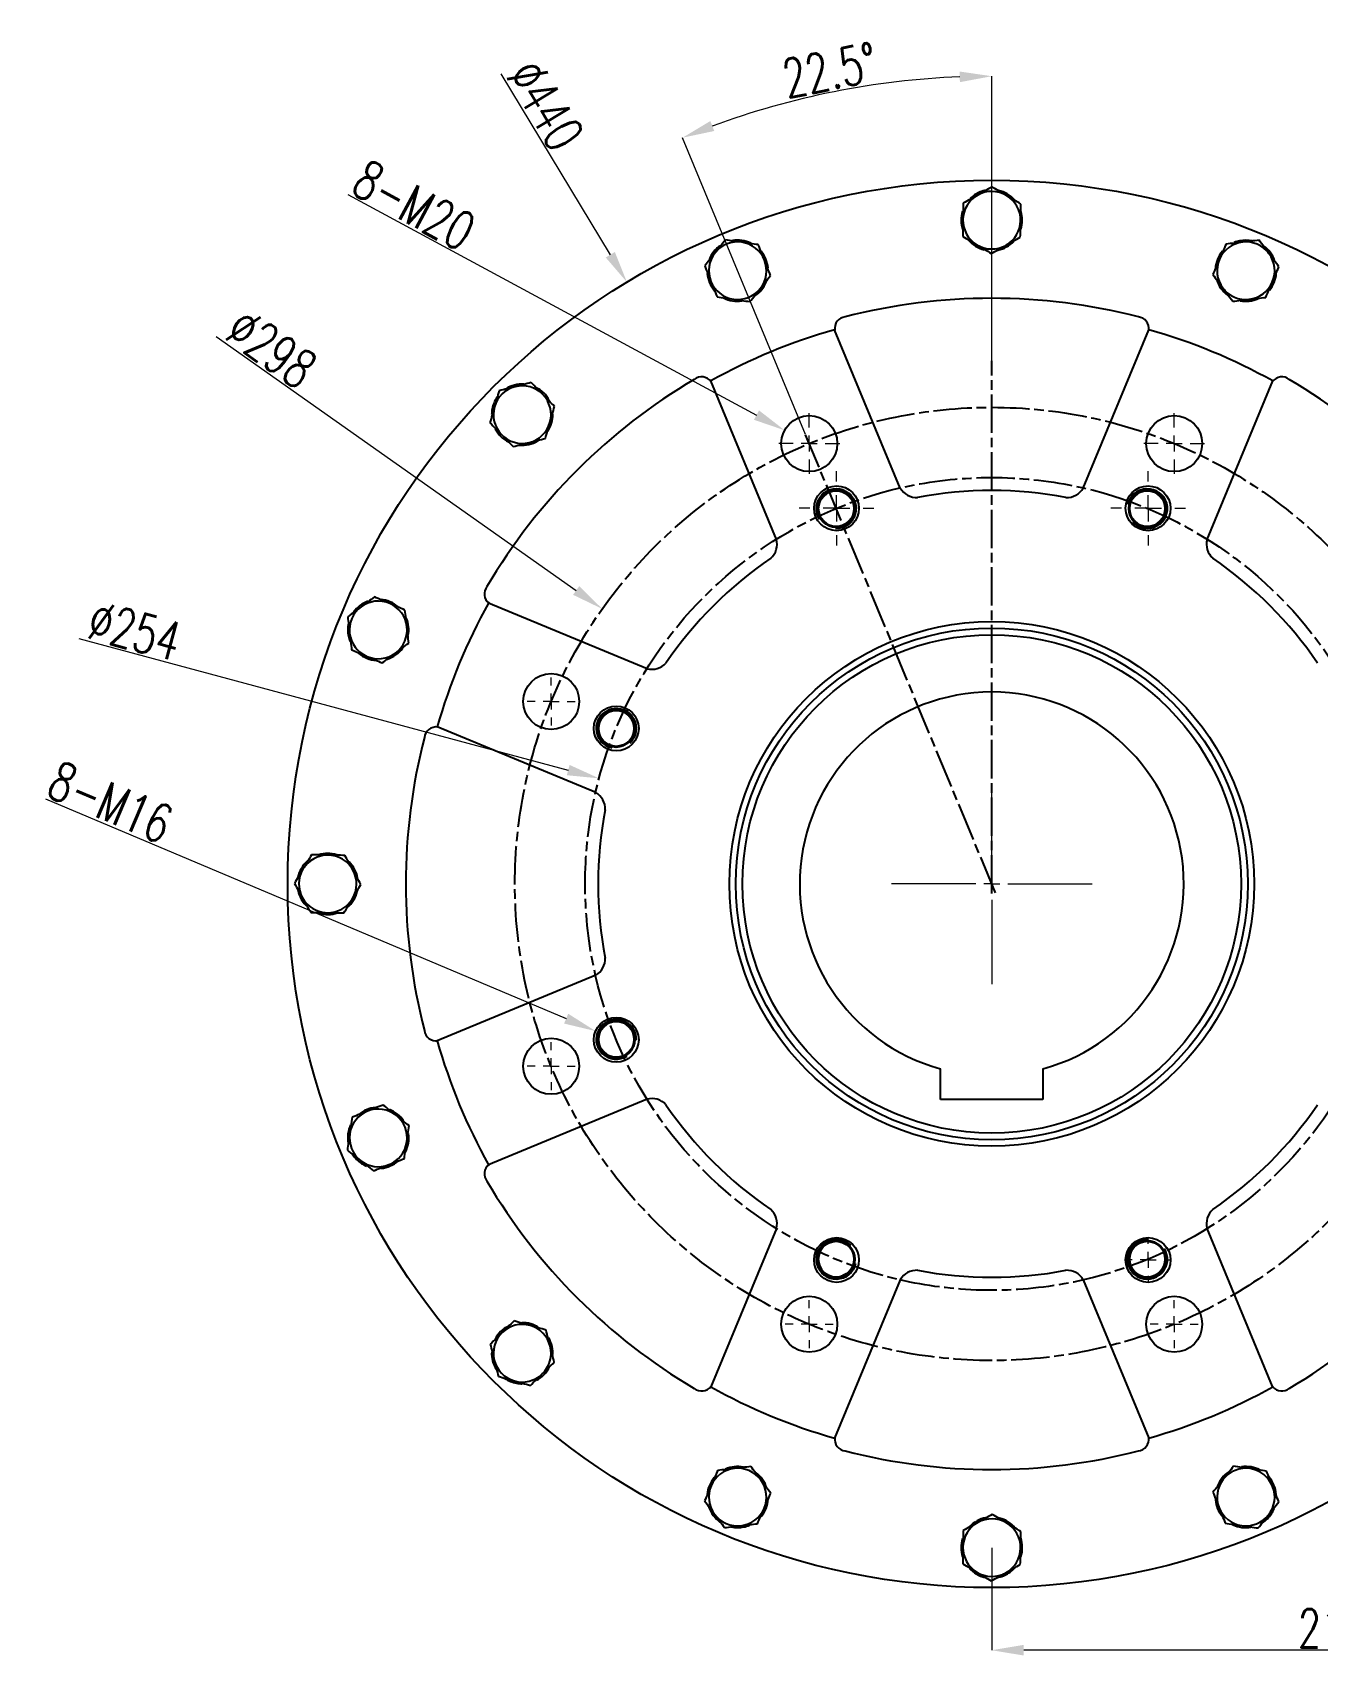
# Model space of a CAD drawing. Header units: millimetres. Extents: x 2278 to 4715, y 679 to 2402.
# Drawn here: x 3329 to 3731, y 1384 to 1891 of the extents above; entities that cross this region are included whole.
import ezdxf

# ---------------------------------------------------------------- set-up
doc = ezdxf.new("R2010")
doc.units = ezdxf.units.MM
doc.linetypes.add('AM_ISO08W050', pattern=[18, 12, -1.5, 3, -1.5])
for name, color, linetype, lineweight in [('10', 7, 'Continuous', 0), ('AM_5', 3, 'Continuous', 25), ('AM_7', 4, 'AM_ISO08W050', 25), ('FORMAT', 7, 'Continuous', 18), ('粗实线', 7, 'Continuous', 40)]:
    doc.layers.add(name, color=color, linetype=linetype, lineweight=lineweight)
doc.styles.add('SLDTEXTSTYLE1', font='txt.shx', dxfattribs={"width": 0.7, "bigfont": 'gbcbig.shx'})
doc.dimstyles.new('SLDDIMSTYLE12$0', dxfattribs={"dimtxt": 12, "dimasz": 10, "dimexe": 0, "dimexo": 0.0625, "dimgap": 0.875, "dimtad": 1, "dimdec": 1, "dimlfac": 1.8, "dimrnd": 1e-09, "dimzin": 12, "dimdsep": 46, "dimtxsty": 'SLDTEXTSTYLE1', "dimcen": 0.09, "dimdle": 8.16, "dimclrd": 3, "dimclre": 3, "dimadec": 0, "dimazin": 3, "dimtfac": 1, "dimtdec": 1, "dimtofl": 0, "dimtmove": 0, "dimatfit": 3, "dimfxl": 0, "dimfrac": 2, "dimtolj": 1, "dimlwd": 5, "dimlwe": 5, "dimarcsym": 0})
doc.dimstyles.new('SLDDIMSTYLE12$2', dxfattribs={"dimtxt": 12, "dimasz": 10, "dimexe": 0, "dimexo": 0.0625, "dimgap": 0.875, "dimtad": 1, "dimdec": 1, "dimlfac": 1.8, "dimrnd": 1e-09, "dimzin": 12, "dimdsep": 46, "dimtxsty": 'SLDTEXTSTYLE1', "dimcen": 0.09, "dimdle": 8.16, "dimclrd": 3, "dimclre": 3, "dimadec": 0, "dimazin": 3, "dimtfac": 1, "dimtdec": 1, "dimtofl": 0, "dimtmove": 0, "dimatfit": 3, "dimfxl": 0, "dimfrac": 2, "dimtolj": 1, "dimlwd": 5, "dimlwe": 5, "dimarcsym": 0})
doc.dimstyles.new('SLDDIMSTYLE12$3', dxfattribs={"dimtxt": 12, "dimasz": 10, "dimexe": 0, "dimexo": 0.0625, "dimgap": 0.875, "dimtad": 1, "dimdec": 1, "dimlfac": 1.8, "dimrnd": 1e-09, "dimzin": 12, "dimdsep": 46, "dimtxsty": 'SLDTEXTSTYLE1', "dimcen": 0.09, "dimdle": 8.16, "dimclrd": 3, "dimclre": 3, "dimadec": 0, "dimazin": 3, "dimtfac": 1, "dimtdec": 1, "dimtofl": 0, "dimtmove": 0, "dimatfit": 3, "dimfxl": 0, "dimfrac": 2, "dimtolj": 1, "dimlwd": 5, "dimlwe": 5, "dimarcsym": 0})

# ---------------------------------------------------------------- blocks, each defined once
blk = doc.blocks.new('SW_CENTERMARKSYMBOL_0')
at = {"layer": '10', "color": 0}
for p, q in [((0, 1), (0, 6.27)), ((-1, 0), (-6.27, 0)), ((0, 0), (-0.5, 0)), ((0, 0), (0, 0.5)), ((0, 0), (0, -0.5)), ((0, 0), (0.5, 0)), ((1, 0), (6.27, 0)), ((0, -1), (0, -6.27))]:
    blk.add_line(p, q, dxfattribs=at)
blk = doc.blocks.new('SW_CENTERMARKSYMBOL_1')
at = {"layer": '10', "color": 0}
for p, q in [((0, 1), (0, 1.9)), ((-1, 0), (-1.9, 0)), ((0, 0), (-0.5, 0)), ((0, 0), (0, 0.5)), ((0, 0), (0, -0.5)), ((0, 0), (0.5, 0)), ((1, 0), (1.9, 0)), ((0, -1), (0, -1.9))]:
    blk.add_line(p, q, dxfattribs=at)
blk = doc.blocks.new('SW_CENTERMARKSYMBOL_2')
at = {"layer": '10', "color": 0}
for p, q in [((0, 1), (0, 1.9)), ((-1, 0), (-1.9, 0)), ((0, 0), (-0.5, 0)), ((0, 0), (0, 0.5)), ((0, 0), (0, -0.5)), ((0, 0), (0.5, 0)), ((1, 0), (1.9, 0)), ((0, -1), (0, -1.9))]:
    blk.add_line(p, q, dxfattribs=at)
blk = doc.blocks.new('SW_CENTERMARKSYMBOL_5')
at = {"layer": '10', "color": 0}
for p, q in [((0, 1), (0, 1.5)), ((-1, 0), (-1.5, 0)), ((0, 0), (-0.5, 0)), ((0, 0), (0, 0.5)), ((0, 0), (0, -0.5)), ((0, 0), (0.5, 0)), ((1, 0), (1.5, 0)), ((0, -1), (0, -1.5))]:
    blk.add_line(p, q, dxfattribs=at)
blk = doc.blocks.new('SW_CENTERMARKSYMBOL_6')
at = {"layer": '10', "color": 0}
for p, q in [((0, 1), (0, 1.5)), ((-1, 0), (-1.5, 0)), ((0, 0), (-0.5, 0)), ((0, 0), (0, 0.5)), ((0, 0), (0, -0.5)), ((0, 0), (0.5, 0)), ((1, 0), (1.5, 0)), ((0, -1), (0, -1.5))]:
    blk.add_line(p, q, dxfattribs=at)
blk = doc.blocks.new('SW_CENTERMARKSYMBOL_7')
at = {"layer": '10', "color": 0}
for p, q in [((0, 1), (0, 1.5)), ((-1, 0), (-1.5, 0)), ((0, 0), (-0.5, 0)), ((0, 0), (0, 0.5)), ((0, 0), (0, -0.5)), ((0, 0), (0.5, 0)), ((1, 0), (1.5, 0)), ((0, -1), (0, -1.5))]:
    blk.add_line(p, q, dxfattribs=at)
blk = doc.blocks.new('SW_CENTERMARKSYMBOL_8')
at = {"layer": '10', "color": 0}
for p, q in [((0, 1), (0, 1.5)), ((-1, 0), (-1.5, 0)), ((0, 0), (-0.5, 0)), ((0, 0), (0, 0.5)), ((0, 0), (0, -0.5)), ((0, 0), (0.5, 0)), ((1, 0), (1.5, 0)), ((0, -1), (0, -1.5))]:
    blk.add_line(p, q, dxfattribs=at)
blk = doc.blocks.new('SW_CENTERMARKSYMBOL_9')
at = {"layer": 'FORMAT', "color": 0}
for p, q in [((0, 1.67), (0, 2.33)), ((-1.67, 0), (-2.33, 0)), ((0, 0), (-0.83, 0)), ((0, 0), (0, 0.83)), ((0, 0), (0, -0.83)), ((0, 0), (0.83, 0)), ((1.67, 0), (2.33, 0)), ((0, -1.67), (0, -2.33))]:
    blk.add_line(p, q, dxfattribs=at)
blk = doc.blocks.new('SW_CENTERMARKSYMBOL_10')
at = {"layer": 'FORMAT', "color": 0}
for p, q in [((0, 1.67), (0, 2.33)), ((-1.67, 0), (-2.33, 0)), ((0, 0), (-0.83, 0)), ((0, 0), (0, 0.83)), ((0, 0), (0, -0.83)), ((0, 0), (0.83, 0)), ((1.67, 0), (2.33, 0)), ((0, -1.67), (0, -2.33))]:
    blk.add_line(p, q, dxfattribs=at)
blk = doc.blocks.new('SW_CENTERMARKSYMBOL_13')
at = {"layer": '10', "color": 0}
for p, q in [((0, 1), (0, 1.35)), ((-1, 0), (-1.35, 0)), ((0, 0), (-0.5, 0)), ((0, 0), (0, 0.5)), ((0, 0), (0, -0.5)), ((0, 0), (0.5, 0)), ((1, 0), (1.35, 0)), ((0, -1), (0, -1.35))]:
    blk.add_line(p, q, dxfattribs=at)
blk = doc.blocks.new('*D81')
at = {"layer": 'AM_5', "color": 3, "lineweight": 5, "transparency": 16777216}
blk.add_line((3841.91, 1422.12), (3841.91, 1385.6), dxfattribs=at)
at = {"layer": 'AM_5', "color": 3, "linetype": 'Continuous', "lineweight": 5, "transparency": 16777216}
for p, q in [((3628.91, 1417.62), (3628.91, 1385.6)), ((3831.91, 1385.6), (3638.91, 1385.6))]:
    blk.add_line(p, q, dxfattribs=at)
at = {"layer": 'AM_5', "color": 3, "transparency": 16777216}
for points in [[(3638.91, 1387.27), (3638.91, 1383.94), (3628.91, 1385.6)], [(3831.91, 1387.27), (3831.91, 1383.94), (3841.91, 1385.6)]]:
    blk.add_solid(points, dxfattribs=at)
at = {"layer": 'Defpoints', "color": 0, "transparency": 16777216}
for p in [(3841.91, 1422.18), (3628.91, 1417.68), (3628.91, 1385.6)]:
    blk.add_point(p, dxfattribs=at)
at = {"layer": 'AM_5', "color": 0, "transparency": 16777216, "insert": (3735.41, 1392.48), "char_height": 12, "attachment_point": 5, "style": 'SLDTEXTSTYLE1'}
blk.add_mtext('\\A1;213', dxfattribs=at)
blk = doc.blocks.new('*D82')
at = {"layer": 'AM_5', "color": 3, "linetype": 'Continuous', "lineweight": 5, "transparency": 16777216}
blk.add_line((3475.47, 1878.4), (3509.72, 1821.88), dxfattribs=at)
at = {"layer": 'AM_5', "color": 3, "lineweight": 5, "transparency": 16777216}
for p, q in [((3628.82, 1625.18), (3629, 1625.18)), ((3628.91, 1625.09), (3628.91, 1625.27))]:
    blk.add_line(p, q, dxfattribs=at)
at = {"layer": 'AM_5', "color": 3, "transparency": 16777216}
blk.add_solid([(3511.14, 1822.75), (3508.29, 1821.02), (3514.9, 1813.33)], dxfattribs=at)
at = {"layer": 'Defpoints', "color": 0, "transparency": 16777216}
for p in [(3514.9, 1813.33), (3742.93, 1437.03)]:
    blk.add_point(p, dxfattribs=at)
at = {"layer": 'AM_5', "color": 0, "transparency": 16777216, "insert": (3489.42, 1868.64), "char_height": 12, "attachment_point": 5, "rotation": 301.215, "style": 'SLDTEXTSTYLE1'}
blk.add_mtext('\\A1;∅440', dxfattribs=at)
blk = doc.blocks.new('*D83')
at = {"layer": 'AM_5', "color": 3, "linetype": 'Continuous', "lineweight": 5, "transparency": 16777216}
blk.add_line((3386.58, 1796.37), (3499.05, 1716.92), dxfattribs=at)
at = {"layer": 'AM_5', "color": 3, "lineweight": 5, "transparency": 16777216}
for p, q in [((3628.82, 1625.18), (3629, 1625.18)), ((3628.91, 1625.09), (3628.91, 1625.27))]:
    blk.add_line(p, q, dxfattribs=at)
at = {"layer": 'AM_5', "color": 3, "transparency": 16777216}
blk.add_solid([(3500.01, 1718.28), (3498.09, 1715.56), (3507.22, 1711.15)], dxfattribs=at)
at = {"layer": 'Defpoints', "color": 0, "transparency": 16777216}
for p in [(3507.22, 1711.15), (3750.61, 1539.21)]:
    blk.add_point(p, dxfattribs=at)
at = {"layer": 'AM_5', "color": 0, "transparency": 16777216, "insert": (3403.84, 1792.6), "char_height": 12, "attachment_point": 5, "rotation": 324.761, "style": 'SLDTEXTSTYLE1'}
blk.add_mtext('\\A1;∅298', dxfattribs=at)
blk = doc.blocks.new('*D84')
at = {"layer": 'AM_5', "color": 3, "linetype": 'Continuous', "lineweight": 5, "transparency": 16777216}
blk.add_line((3427.71, 1840.71), (3555.4, 1771.75), dxfattribs=at)
at = {"layer": 'AM_5', "color": 3, "lineweight": 5, "transparency": 16777216}
for p, q in [((3571.8, 1762.84), (3571.98, 1762.84)), ((3571.89, 1762.75), (3571.89, 1762.93))]:
    blk.add_line(p, q, dxfattribs=at)
at = {"layer": 'AM_5', "color": 3, "transparency": 16777216}
blk.add_solid([(3556.19, 1773.22), (3554.61, 1770.28), (3564.2, 1767)], dxfattribs=at)
at = {"layer": 'Defpoints', "color": 0, "transparency": 16777216}
for p in [(3564.2, 1767), (3579.59, 1758.68)]:
    blk.add_point(p, dxfattribs=at)
at = {"layer": 'AM_5', "color": 0, "transparency": 16777216, "insert": (3448.38, 1837.37), "char_height": 12, "attachment_point": 5, "rotation": 331.6261, "style": 'SLDTEXTSTYLE1'}
blk.add_mtext('\\A1;8-M20', dxfattribs=at)
blk = doc.blocks.new('*D85')
at = {"layer": 'AM_5', "color": 3, "linetype": 'Continuous', "lineweight": 5, "transparency": 16777216}
blk.add_line((3628.91, 1788.74), (3628.91, 1877.7), dxfattribs=at)
at = {"layer": 'AM_5', "color": 3, "lineweight": 5, "transparency": 16777216}
blk.add_line((3570.72, 1765.67), (3532.28, 1858.48), dxfattribs=at)
at = {"layer": 'AM_5', "color": 3, "linetype": 'Continuous', "lineweight": 5, "transparency": 16777216}
blk.add_arc((3628.91, 1625.18), 252.52, 92.2691, 110.2309, dxfattribs=at)
at = {"layer": 'AM_5', "color": 3, "transparency": 16777216}
for points in [[(3618.88, 1879.17), (3618.95, 1875.84), (3628.91, 1877.7)], [(3542.2, 1860.57), (3540.98, 1863.68), (3532.28, 1858.48)]]:
    blk.add_solid(points, dxfattribs=at)
at = {"layer": 'Defpoints', "color": 0, "transparency": 16777216}
for p in [(3595.95, 1875.54), (3628.91, 1788.67), (3570.75, 1765.61), (3628.91, 1622.18), (3630.06, 1622.41)]:
    blk.add_point(p, dxfattribs=at)
at = {"layer": 'AM_5', "color": 0, "transparency": 16777216, "insert": (3578.31, 1879.6), "char_height": 12, "attachment_point": 5, "rotation": 11.25, "style": 'SLDTEXTSTYLE1'}
blk.add_mtext('\\A1;22.5%%D', dxfattribs=at)
blk = doc.blocks.new('*D86')
at = {"layer": 'AM_5', "color": 3, "linetype": 'Continuous', "lineweight": 5, "transparency": 16777216}
blk.add_line((3343.63, 1701.9), (3496.56, 1660.77), dxfattribs=at)
at = {"layer": 'AM_5', "color": 3, "lineweight": 5, "transparency": 16777216}
for p, q in [((3628.82, 1625.18), (3629, 1625.18)), ((3628.91, 1625.09), (3628.91, 1625.27))]:
    blk.add_line(p, q, dxfattribs=at)
at = {"layer": 'AM_5', "color": 3, "transparency": 16777216}
blk.add_solid([(3497, 1662.38), (3496.13, 1659.16), (3506.22, 1658.18)], dxfattribs=at)
at = {"layer": 'Defpoints', "color": 0, "transparency": 16777216}
for p in [(3506.22, 1658.18), (3751.61, 1592.19)]:
    blk.add_point(p, dxfattribs=at)
at = {"layer": 'AM_5', "color": 0, "transparency": 16777216, "insert": (3361.13, 1704.31), "char_height": 12, "attachment_point": 5, "rotation": 344.9487, "style": 'SLDTEXTSTYLE1'}
blk.add_mtext('\\A1;%%C254', dxfattribs=at)
blk = doc.blocks.new('*D87')
at = {"layer": 'AM_5', "color": 3, "linetype": 'Continuous', "lineweight": 5, "transparency": 16777216}
blk.add_line((3333.27, 1651.79), (3495.92, 1583.06), dxfattribs=at)
at = {"layer": 'AM_5', "color": 3, "lineweight": 5, "transparency": 16777216}
for p, q in [((3511.49, 1576.44), (3511.67, 1576.44)), ((3511.58, 1576.35), (3511.58, 1576.53))]:
    blk.add_line(p, q, dxfattribs=at)
at = {"layer": 'AM_5', "color": 3, "transparency": 16777216}
blk.add_solid([(3496.57, 1584.59), (3495.27, 1581.52), (3505.13, 1579.16)], dxfattribs=at)
at = {"layer": 'Defpoints', "color": 0, "transparency": 16777216}
for p in [(3505.13, 1579.16), (3518.03, 1573.71)]:
    blk.add_point(p, dxfattribs=at)
at = {"layer": 'AM_5', "color": 0, "transparency": 16777216, "insert": (3353.51, 1650.7), "char_height": 12, "attachment_point": 5, "rotation": 337.0922, "style": 'SLDTEXTSTYLE1'}
blk.add_mtext('\\A1;8-M16', dxfattribs=at)
blk = doc.blocks.new('*U58')
at = {"layer": '粗实线', "linetype": 'ByBlock'}
blk.add_circle((-0.07, 0), 5.7, dxfattribs=at)
at = {"layer": '粗实线', "color": 3, "linetype": 'ByBlock'}
blk.add_arc((-0.07, 0), 6.09, 222.8944, 167.5618, dxfattribs=at)
blk = doc.blocks.new('*U59')
at = {"layer": '粗实线', "color": 0, "linetype": 'ByBlock', "lineweight": -2, "transparency": 16777216}
for p, rotation in [((18900.81, 8919.97), 45), ((18832.03, 8851.26), 90.00000000000001), ((19066.74, 8851.14), 315), ((18831.98, 8754.04), 135), ((19066.69, 8753.92), 270), ((18997.91, 8685.21), 225), ((18900.69, 8685.26), 180)]:
    blk.add_blockref('*U58', p, dxfattribs=dict(at, rotation=rotation))
blk.add_blockref('*U58', (18998.03, 8919.92), dxfattribs=at)

msp = doc.modelspace()

# ---------------------------------------------------------------- linework, layer by layer
at = {"color": 7, "linetype": 'Continuous', "lineweight": 25}
for p, q in [((3623.921, 1840.201), (3623.544, 1840.578)), ((3542.017, 1821.923), (3541.524, 1822.127)), ((3706.586, 1825.745), (3706.381, 1826.237)), ((3600.338, 1748.924), (3579.821, 1798.455)), ((3657.492, 1748.924), (3678.008, 1798.455)), ((3561.622, 1732.888), (3541.106, 1782.419)), ((3696.207, 1732.888), (3716.724, 1782.419)), ((3473.342, 1773.692), (3472.809, 1773.692)), ((3521.208, 1692.474), (3471.677, 1712.99)), ((3428.351, 1702.852), (3427.859, 1702.648)), ((3505.172, 1653.758), (3455.641, 1674.275)), ((3413.895, 1620.188), (3413.518, 1619.811)), ((3505.172, 1596.604), (3455.641, 1576.088)), ((3612.915, 1557.781), (3612.915, 1567.354)), ((3644.915, 1567.354), (3644.915, 1557.781)), ((3521.208, 1557.889), (3471.677, 1537.373)), ((3644.915, 1557.781), (3612.915, 1557.781)), ((3432.173, 1538.283), (3431.969, 1537.791)), ((3561.622, 1517.475), (3541.106, 1467.944)), ((3716.666, 1468.084), (3696.207, 1517.475)), ((3600.338, 1501.438), (3579.821, 1451.908)), ((3657.492, 1501.438), (3678.008, 1451.908)), ((3480.404, 1469.608), (3480.404, 1469.075)), ((3715.813, 1428.44), (3716.305, 1428.236)), ((3551.244, 1424.618), (3551.448, 1424.125)), ((3633.908, 1410.161), (3634.285, 1409.785))]:
    msp.add_line(p, q, dxfattribs=at)
for centre, radius in [((3628.915, 1625.181), 220), ((3571.895, 1762.839), 8.75), ((3685.935, 1762.839), 8.75), ((3580.414, 1742.614), 7), ((3677.756, 1742.614), 7), ((3628.915, 1625.181), 82), ((3628.915, 1625.181), 80), ((3628.915, 1625.181), 77.899), ((3491.257, 1682.201), 8.75), ((3511.582, 1673.782), 7), ((3511.582, 1576.44), 7), ((3491.257, 1568.162), 8.75), ((3580.414, 1507.608), 7), ((3677.756, 1507.608), 7), ((3571.895, 1487.523), 8.75), ((3685.935, 1487.523), 8.75)]:
    msp.add_circle(centre, radius, dxfattribs=at)
for centre, radius, start, end in [((3628.915, 1832.681), 9.55, 100.4811, 124.22088), ((3628.915, 1832.681), 9, 119.15979, 179.15979), ((3628.915, 1832.681), 9.55, 124.22088, 135.02267), ((3628.915, 1832.681), 9, 59.15979, 119.15979), ((3628.915, 1832.681), 9.55, 42.15425, 77.14171), ((3628.915, 1832.681), 9, 359.15979, 59.15979), ((3628.915, 1832.681), 9.55, 162.66492, 198.66529), ((3628.915, 1832.681), 9, 179.15979, 239.15979), ((3628.915, 1832.681), 9, 299.15979, 359.15979), ((3628.915, 1832.681), 9.55, 342.8213, 17.31506), ((3549.508, 1816.886), 9, 141.65979, 201.65979), ((3549.508, 1816.886), 9.55, 146.72088, 157.52267), ((3549.508, 1816.886), 9.55, 122.9811, 146.72088), ((3549.508, 1816.886), 9, 81.65979, 141.65979), ((3549.508, 1816.886), 9.55, 64.65425, 99.64171), ((3549.508, 1816.886), 9, 21.65979, 81.65979), ((3549.508, 1816.886), 9.55, 5.3213, 39.81506), ((3628.915, 1832.681), 9.55, 219.93683, 255.51721), ((3628.915, 1832.681), 9, 239.15979, 299.15979), ((3628.915, 1832.681), 9.55, 281.71169, 315.8491), ((3708.321, 1816.886), 9.55, 140.16492, 176.16529), ((3708.321, 1816.886), 9, 96.65979, 156.65979), ((3708.321, 1816.886), 9.55, 101.72088, 112.52267), ((3708.321, 1816.886), 9.55, 77.9811, 101.72088), ((3708.321, 1816.886), 9, 36.65979, 96.65979), ((3708.321, 1816.886), 9.55, 19.65425, 54.64171), ((3708.321, 1816.886), 9, 336.65979, 36.65979), ((3549.508, 1816.886), 9, 321.65979, 21.65979), ((3708.321, 1816.886), 9, 156.65979, 216.65979), ((3549.508, 1816.886), 9.55, 185.16492, 221.16529), ((3549.508, 1816.886), 9, 201.65979, 261.65979), ((3549.508, 1816.886), 9.55, 304.21169, 338.3491), ((3708.321, 1816.886), 9.55, 197.43683, 233.01721), ((3708.321, 1816.886), 9, 276.65979, 336.65979), ((3708.321, 1816.886), 9.55, 320.3213, 354.81506), ((3549.508, 1816.886), 9.55, 242.43683, 278.01721), ((3549.508, 1816.886), 9, 261.65979, 321.65979), ((3628.915, 1625.181), 183.094, 75.51289, 104.48711), ((3708.321, 1816.886), 9, 216.65979, 276.65979), ((3708.321, 1816.886), 9.55, 259.21169, 293.3491), ((3583.505, 1798.815), 3.66, 96.16978, 187.85312), ((3674.325, 1798.815), 3.66, 352.1469, 83.83022), ((3628.915, 1625.181), 180.094, 105.8189, 119.1811), ((3628.915, 1625.181), 180.094, 60.8189, 74.1811), ((3628.915, 1625.181), 183.094, 120.51289, 149.48711), ((3482.19, 1771.906), 9.55, 87.15425, 122.14171), ((3538.247, 1780.069), 3.66, 37.1469, 128.83022), ((3719.583, 1780.069), 3.66, 51.16978, 142.85311), ((3628.915, 1625.181), 183.094, 30.51289, 59.48711), ((3482.19, 1771.906), 9.55, 145.4811, 169.22088), ((3482.19, 1771.906), 9, 104.15979, 164.15979), ((3482.19, 1771.906), 9, 44.15979, 104.15979), ((3482.19, 1771.906), 9.55, 27.8213, 62.31506), ((3482.19, 1771.906), 9, 344.15979, 44.15979), ((3482.19, 1771.906), 9.55, 169.22088, 180.02267), ((3482.19, 1771.906), 9, 164.15979, 224.15979), ((3482.19, 1771.906), 9.55, 326.71169, 0.8491), ((3482.19, 1771.906), 9.55, 207.66492, 243.66529), ((3482.19, 1771.906), 9, 284.15979, 344.15979), ((3482.19, 1771.906), 9, 224.15979, 284.15979), ((3482.19, 1771.906), 9.55, 264.93683, 300.51721), ((3605.506, 1751.972), 6, 210.52982, 272.334), ((3628.915, 1625.181), 122.997, 79.14444, 100.85556), ((3652.324, 1751.972), 6, 267.66602, 329.47019), ((3555.812, 1731.389), 6, 312.66602, 14.47019), ((3702.017, 1731.389), 6, 165.52981, 227.334), ((3628.915, 1625.181), 122.997, 124.14444, 145.85556), ((3628.915, 1625.181), 122.997, 34.14444, 55.85556), ((3474.027, 1715.849), 3.66, 141.16978, 232.85312), ((3437.21, 1704.588), 9, 126.65979, 186.65979), ((3437.21, 1704.588), 9.55, 109.65425, 144.64171), ((3437.21, 1704.588), 9, 66.65979, 126.65979), ((3437.21, 1704.588), 9.55, 50.3213, 84.81506), ((3437.21, 1704.588), 9, 6.65979, 66.65979), ((3628.915, 1625.181), 180.094, 150.8189, 164.1811), ((3437.21, 1704.588), 9.55, 167.9811, 191.72088), ((3437.21, 1704.588), 9, 306.65979, 6.65979), ((3437.21, 1704.588), 9.55, 349.21169, 23.3491), ((3437.21, 1704.588), 9.55, 191.72088, 202.52267), ((3437.21, 1704.588), 9, 186.65979, 246.65979), ((3437.21, 1704.588), 9.55, 230.16492, 266.16529), ((3437.21, 1704.588), 9, 246.65979, 306.65979), ((3437.21, 1704.588), 9.55, 287.43683, 323.01721), ((3522.707, 1698.284), 6, 255.52982, 317.334), ((3628.915, 1625.181), 60, 285.46601, 254.53399), ((3628.915, 1625.181), 183.094, 165.51289, 194.48711), ((3455.281, 1670.591), 3.66, 82.1469, 173.83022), ((3502.124, 1648.59), 6, 357.66602, 59.47019), ((3628.915, 1625.181), 122.997, 169.14444, 190.85556), ((3421.415, 1625.181), 9, 89.15979, 149.15979), ((3421.415, 1625.181), 9.55, 72.8213, 107.31506), ((3421.415, 1625.181), 9, 29.15979, 89.15979), ((3421.415, 1625.181), 9.55, 132.15425, 167.14171), ((3421.415, 1625.181), 9, 149.15979, 209.15979), ((3421.415, 1625.181), 9.55, 11.71169, 45.8491), ((3421.415, 1625.181), 9, 329.15979, 29.15979), ((3421.415, 1625.181), 9.55, 190.4811, 214.22088), ((3421.415, 1625.181), 9.55, 214.22088, 225.02267), ((3421.415, 1625.181), 9, 209.15979, 269.15979), ((3421.415, 1625.181), 9, 269.15979, 329.15979), ((3421.415, 1625.181), 9.55, 309.93683, 345.51721), ((3421.415, 1625.181), 9.55, 252.66492, 288.66529), ((3502.124, 1601.773), 6, 300.5298, 2.334), ((3455.281, 1579.771), 3.66, 186.16978, 277.8531), ((3628.915, 1625.181), 180.094, 195.8189, 209.1811), ((3522.707, 1552.079), 6, 42.66602, 104.47019), ((3437.21, 1545.775), 9, 111.65979, 171.65979), ((3437.21, 1545.775), 9.55, 95.3213, 129.81506), ((3437.21, 1545.775), 9, 51.65979, 111.65979), ((3437.21, 1545.775), 9.55, 34.21169, 68.3491), ((3437.21, 1545.775), 9, 351.65979, 51.65979), ((3628.915, 1625.181), 122.997, 214.14444, 235.85556), ((3628.915, 1625.181), 122.997, 304.14444, 325.85556), ((3437.21, 1545.775), 9.55, 154.65425, 189.64171), ((3437.21, 1545.775), 9, 171.65979, 231.65979), ((3437.21, 1545.775), 9, 291.65979, 351.65979), ((3437.21, 1545.775), 9.55, 332.43683, 8.01721), ((3437.21, 1545.775), 9.55, 212.9811, 236.72088), ((3437.21, 1545.775), 9, 231.65979, 291.65979), ((3437.21, 1545.775), 9.55, 236.72088, 247.52267), ((3437.21, 1545.775), 9.55, 275.16492, 311.16529), ((3474.027, 1534.513), 3.66, 127.1469, 218.83022), ((3628.915, 1625.181), 183.094, 210.51289, 239.48711), ((3628.915, 1625.181), 183.094, 300.51289, 329.48711), ((3555.812, 1518.974), 6, 345.52978, 47.334), ((3702.017, 1518.974), 6, 132.66602, 194.47019), ((3605.506, 1498.39), 6, 87.66602, 149.47019), ((3628.915, 1625.181), 122.997, 259.14444, 280.85556), ((3652.324, 1498.39), 6, 30.52977, 92.334), ((3482.19, 1478.457), 9.55, 117.8213, 152.31506), ((3482.19, 1478.457), 9, 74.15979, 134.15979), ((3482.19, 1478.457), 9.55, 56.71169, 90.8491), ((3482.19, 1478.457), 9, 14.15979, 74.15979), ((3482.19, 1478.457), 9, 134.15979, 194.15979), ((3482.19, 1478.457), 9.55, 354.93683, 30.51721), ((3482.19, 1478.457), 9.55, 177.15425, 212.14171), ((3482.19, 1478.457), 9, 314.15979, 14.15979), ((3482.19, 1478.457), 9, 194.15979, 254.15979), ((3482.19, 1478.457), 9, 254.15979, 314.15979), ((3482.19, 1478.457), 9.55, 297.66492, 333.66529), ((3482.19, 1478.457), 9.55, 235.4811, 259.22088), ((3482.19, 1478.457), 9.55, 259.22088, 270.02267), ((3538.247, 1470.294), 3.66, 231.16978, 322.85308), ((3628.915, 1625.181), 180.094, 240.8189, 254.1811), ((3628.915, 1625.181), 180.094, 285.8189, 299.1944), ((3719.583, 1470.294), 3.66, 217.1469, 219.5302), ((3719.583, 1470.294), 3.66, 219.5302, 308.83022), ((3583.505, 1451.547), 3.66, 172.1469, 263.83022), ((3674.325, 1451.547), 3.66, 276.16978, 7.85307), ((3628.915, 1625.181), 183.094, 255.51289, 284.48711), ((3549.508, 1433.476), 9, 96.65979, 156.65979), ((3549.508, 1433.476), 9.55, 79.21169, 113.3491), ((3549.508, 1433.476), 9, 36.65979, 96.65979), ((3708.321, 1433.476), 9.55, 124.21169, 158.3491), ((3708.321, 1433.476), 9, 81.65979, 141.65979), ((3708.321, 1433.476), 9.55, 62.43683, 98.01721), ((3708.321, 1433.476), 9, 21.65979, 81.65979), ((3549.508, 1433.476), 9.55, 140.3213, 174.81506), ((3549.508, 1433.476), 9, 156.65979, 216.65979), ((3549.508, 1433.476), 9.55, 17.43683, 53.01721), ((3549.508, 1433.476), 9, 336.65979, 36.65979), ((3708.321, 1433.476), 9, 141.65979, 201.65979), ((3708.321, 1433.476), 9, 321.65979, 21.65979), ((3708.321, 1433.476), 9.55, 5.16492, 41.16529), ((3549.508, 1433.476), 9.55, 320.16492, 356.16529), ((3708.321, 1433.476), 9.55, 185.3213, 219.81506), ((3549.508, 1433.476), 9.55, 199.65425, 234.64171), ((3549.508, 1433.476), 9, 216.65979, 276.65979), ((3549.508, 1433.476), 9, 276.65979, 336.65979), ((3628.915, 1417.681), 9.55, 101.71169, 135.8491), ((3628.915, 1417.681), 9, 59.15979, 119.15979), ((3628.915, 1417.681), 9.55, 39.93683, 75.51721), ((3708.321, 1433.476), 9, 201.65979, 261.65979), ((3708.321, 1433.476), 9, 261.65979, 321.65979), ((3708.321, 1433.476), 9.55, 302.9811, 326.72088), ((3708.321, 1433.476), 9.55, 326.72088, 337.52267), ((3549.508, 1433.476), 9.55, 257.9811, 281.72088), ((3549.508, 1433.476), 9.55, 281.72088, 292.52267), ((3628.915, 1417.681), 9, 119.15979, 179.15979), ((3628.915, 1417.681), 9, 359.15979, 59.15979), ((3708.321, 1433.476), 9.55, 244.65425, 279.64171), ((3628.915, 1417.681), 9.55, 162.8213, 197.31506), ((3628.915, 1417.681), 9, 179.15979, 239.15979), ((3628.915, 1417.681), 9, 299.15979, 359.15979), ((3628.915, 1417.681), 9.55, 342.66492, 18.66529), ((3628.915, 1417.681), 9.55, 222.15425, 257.14171), ((3628.915, 1417.681), 9.55, 304.22088, 315.02267), ((3628.915, 1417.681), 9, 239.15979, 299.15979), ((3628.915, 1417.681), 9.55, 280.4811, 304.22088)]:
    msp.add_arc(centre, radius, start, end, dxfattribs=at)
for points in [[(3629.067, 1843.073), (3628.317, 1842.654), (3627.564, 1842.234), (3626.052, 1841.39), (3625.293, 1840.967), (3624.529, 1840.541)], [(3633.528, 1840.409), (3632.778, 1840.857), (3632.031, 1841.303), (3630.545, 1842.19), (3629.805, 1842.632), (3629.067, 1843.073)], [(3619.992, 1838.009), (3619.979, 1837.15), (3619.967, 1836.288), (3619.941, 1834.557), (3619.928, 1833.687), (3619.916, 1832.813)], [(3624.529, 1840.541), (3623.766, 1840.115), (3623.007, 1839.691), (3621.495, 1838.847), (3620.742, 1838.427), (3619.992, 1838.009)], [(3637.99, 1837.745), (3637.252, 1838.185), (3636.512, 1838.627), (3635.026, 1839.515), (3634.279, 1839.961), (3633.528, 1840.409)], [(3637.914, 1832.549), (3637.927, 1833.424), (3637.939, 1834.293), (3637.965, 1836.024), (3637.977, 1836.886), (3637.99, 1837.745)], [(3619.916, 1832.813), (3619.903, 1831.939), (3619.89, 1831.07), (3619.865, 1829.338), (3619.852, 1828.477), (3619.839, 1827.618)], [(3637.838, 1827.354), (3637.85, 1828.213), (3637.863, 1829.074), (3637.888, 1830.806), (3637.901, 1831.675), (3637.914, 1832.549)], [(3619.839, 1827.618), (3620.577, 1827.177), (3621.317, 1826.736), (3622.804, 1825.848), (3623.55, 1825.402), (3624.301, 1824.954)], [(3633.3, 1824.822), (3634.063, 1825.248), (3634.823, 1825.672), (3636.335, 1826.515), (3637.087, 1826.935), (3637.838, 1827.354)], [(3542.449, 1822.469), (3541.906, 1821.784), (3541.367, 1821.101), (3540.293, 1819.743), (3539.758, 1819.068), (3539.225, 1818.394)], [(3545.672, 1826.545), (3545.139, 1825.871), (3544.605, 1825.195), (3543.531, 1823.837), (3542.991, 1823.155), (3542.449, 1822.469)], [(3550.813, 1825.791), (3549.948, 1825.918), (3549.088, 1826.044), (3547.375, 1826.295), (3546.522, 1826.42), (3545.672, 1826.545)], [(3555.955, 1825.037), (3555.105, 1825.162), (3554.252, 1825.287), (3552.539, 1825.538), (3551.678, 1825.664), (3550.813, 1825.791)], [(3557.872, 1820.208), (3557.55, 1821.021), (3557.229, 1821.829), (3556.59, 1823.438), (3556.272, 1824.239), (3555.955, 1825.037)], [(3624.301, 1824.954), (3625.052, 1824.506), (3625.798, 1824.06), (3627.285, 1823.172), (3628.025, 1822.731), (3628.762, 1822.29)], [(3628.762, 1822.29), (3629.512, 1822.709), (3630.265, 1823.129), (3631.777, 1823.972), (3632.536, 1824.396), (3633.3, 1824.822)], [(3702.117, 1825.223), (3701.776, 1824.434), (3701.435, 1823.643), (3700.749, 1822.053), (3700.404, 1821.255), (3700.058, 1820.452)], [(3707.278, 1825.826), (3706.409, 1825.724), (3705.546, 1825.623), (3703.826, 1825.423), (3702.97, 1825.323), (3702.117, 1825.223)], [(3712.439, 1826.428), (3711.586, 1826.329), (3710.73, 1826.229), (3709.01, 1826.028), (3708.146, 1825.927), (3707.278, 1825.826)], [(3715.541, 1822.26), (3715.019, 1822.961), (3714.5, 1823.659), (3713.466, 1825.048), (3712.952, 1825.739), (3712.439, 1826.428)], [(3718.644, 1818.092), (3718.131, 1818.781), (3717.616, 1819.472), (3716.582, 1820.861), (3716.063, 1821.559), (3715.541, 1822.26)], [(3539.225, 1818.394), (3539.543, 1817.595), (3539.861, 1816.794), (3540.5, 1815.185), (3540.821, 1814.377), (3541.143, 1813.564)], [(3559.79, 1815.379), (3559.473, 1816.177), (3559.155, 1816.978), (3558.516, 1818.587), (3558.195, 1819.396), (3557.872, 1820.208)], [(3700.058, 1820.452), (3699.712, 1819.649), (3699.367, 1818.851), (3698.681, 1817.261), (3698.34, 1816.47), (3697.999, 1815.681)], [(3716.585, 1813.321), (3716.931, 1814.123), (3717.276, 1814.922), (3717.962, 1816.512), (3718.303, 1817.303), (3718.644, 1818.092)], [(3541.143, 1813.564), (3541.466, 1812.752), (3541.787, 1811.944), (3542.426, 1810.335), (3542.744, 1809.534), (3543.061, 1808.735)], [(3556.567, 1811.303), (3557.109, 1811.989), (3557.649, 1812.671), (3558.723, 1814.029), (3559.257, 1814.705), (3559.79, 1815.379)], [(3697.999, 1815.681), (3698.512, 1814.992), (3699.027, 1814.301), (3700.061, 1812.912), (3700.58, 1812.214), (3701.102, 1811.513)], [(3714.526, 1808.55), (3714.867, 1809.338), (3715.208, 1810.13), (3715.894, 1811.719), (3716.239, 1812.518), (3716.585, 1813.321)], [(3543.061, 1808.735), (3543.911, 1808.611), (3544.764, 1808.486), (3546.477, 1808.234), (3547.337, 1808.108), (3548.202, 1807.982)], [(3548.202, 1807.982), (3549.067, 1807.855), (3549.928, 1807.729), (3551.641, 1807.477), (3552.494, 1807.352), (3553.344, 1807.228)], [(3553.344, 1807.228), (3553.876, 1807.902), (3554.411, 1808.578), (3555.485, 1809.936), (3556.025, 1810.618), (3556.567, 1811.303)], [(3701.102, 1811.513), (3701.624, 1810.811), (3702.143, 1810.114), (3703.177, 1808.725), (3703.691, 1808.034), (3704.204, 1807.344)], [(3704.204, 1807.344), (3705.057, 1807.444), (3705.913, 1807.544), (3707.633, 1807.745), (3708.497, 1807.846), (3709.365, 1807.947)], [(3709.365, 1807.947), (3710.234, 1808.048), (3711.097, 1808.149), (3712.817, 1808.35), (3713.673, 1808.45), (3714.526, 1808.55)], [(3485.027, 1781.904), (3484.194, 1781.694), (3483.358, 1781.483), (3481.679, 1781.059), (3480.836, 1780.846), (3479.988, 1780.633)], [(3488.647, 1778.176), (3488.038, 1778.803), (3487.432, 1779.427), (3486.225, 1780.669), (3485.625, 1781.287), (3485.027, 1781.904)], [(3474.95, 1779.361), (3474.716, 1778.535), (3474.48, 1777.706), (3474.008, 1776.04), (3473.77, 1775.204), (3473.532, 1774.363)], [(3479.988, 1780.633), (3479.141, 1780.419), (3478.297, 1780.206), (3476.619, 1779.782), (3475.783, 1779.572), (3474.95, 1779.361)], [(3492.267, 1774.448), (3491.668, 1775.064), (3491.068, 1775.683), (3489.862, 1776.925), (3489.256, 1777.549), (3488.647, 1778.176)], [(3473.532, 1774.363), (3473.293, 1773.522), (3473.056, 1772.685), (3472.583, 1771.019), (3472.348, 1770.19), (3472.113, 1769.364)], [(3490.848, 1769.449), (3491.087, 1770.29), (3491.324, 1771.127), (3491.797, 1772.793), (3492.032, 1773.622), (3492.267, 1774.448)], [(3472.113, 1769.364), (3472.712, 1768.748), (3473.312, 1768.129), (3474.518, 1766.887), (3475.124, 1766.263), (3475.733, 1765.636)], [(3489.43, 1764.451), (3489.664, 1765.277), (3489.9, 1766.106), (3490.372, 1767.772), (3490.61, 1768.608), (3490.848, 1769.449)], [(3475.733, 1765.636), (3476.342, 1765.009), (3476.948, 1764.385), (3478.155, 1763.143), (3478.755, 1762.525), (3479.353, 1761.908)], [(3479.353, 1761.908), (3480.186, 1762.118), (3481.022, 1762.329), (3482.701, 1762.753), (3483.544, 1762.966), (3484.392, 1763.179)], [(3484.392, 1763.179), (3485.239, 1763.393), (3486.083, 1763.606), (3487.761, 1764.03), (3488.597, 1764.24), (3489.43, 1764.451)], [(3431.836, 1711.808), (3431.135, 1711.286), (3430.437, 1710.767), (3429.048, 1709.733), (3428.357, 1709.218), (3427.668, 1708.705)], [(3436.004, 1714.91), (3435.315, 1714.397), (3434.624, 1713.883), (3433.235, 1712.849), (3432.537, 1712.33), (3431.836, 1711.808)], [(3440.775, 1712.852), (3439.973, 1713.198), (3439.174, 1713.543), (3437.584, 1714.229), (3436.793, 1714.57), (3436.004, 1714.91)], [(3445.546, 1710.793), (3444.758, 1711.133), (3443.966, 1711.475), (3442.377, 1712.161), (3441.578, 1712.505), (3440.775, 1712.852)], [(3446.149, 1705.632), (3446.048, 1706.5), (3445.947, 1707.364), (3445.746, 1709.084), (3445.646, 1709.94), (3445.546, 1710.793)], [(3427.668, 1708.705), (3427.767, 1707.852), (3427.867, 1706.996), (3428.068, 1705.277), (3428.169, 1704.413), (3428.27, 1703.544)], [(3446.752, 1700.471), (3446.652, 1701.324), (3446.552, 1702.18), (3446.351, 1703.9), (3446.25, 1704.764), (3446.149, 1705.632)], [(3428.27, 1703.544), (3428.372, 1702.676), (3428.473, 1701.812), (3428.673, 1700.093), (3428.773, 1699.237), (3428.873, 1698.383)], [(3442.583, 1697.368), (3443.285, 1697.89), (3443.982, 1698.41), (3445.371, 1699.443), (3446.062, 1699.958), (3446.752, 1700.471)], [(3428.873, 1698.383), (3429.662, 1698.043), (3430.453, 1697.702), (3432.043, 1697.016), (3432.841, 1696.671), (3433.644, 1696.325)], [(3433.644, 1696.325), (3434.447, 1695.978), (3435.245, 1695.634), (3436.835, 1694.948), (3437.626, 1694.606), (3438.415, 1694.266)], [(3438.415, 1694.266), (3439.104, 1694.779), (3439.795, 1695.293), (3441.184, 1696.327), (3441.882, 1696.846), (3442.583, 1697.368)], [(3416.351, 1634.257), (3415.911, 1633.519), (3415.469, 1632.779), (3414.581, 1631.292), (3414.135, 1630.546), (3413.687, 1629.795)], [(3421.547, 1634.18), (3420.672, 1634.193), (3419.803, 1634.206), (3418.072, 1634.231), (3417.21, 1634.244), (3416.351, 1634.257)], [(3426.742, 1634.104), (3425.883, 1634.117), (3425.022, 1634.129), (3423.29, 1634.155), (3422.421, 1634.168), (3421.547, 1634.18)], [(3429.274, 1629.567), (3428.848, 1630.33), (3428.424, 1631.089), (3427.581, 1632.601), (3427.161, 1633.354), (3426.742, 1634.104)], [(3413.687, 1629.795), (3413.239, 1629.045), (3412.793, 1628.298), (3411.906, 1626.811), (3411.464, 1626.071), (3411.023, 1625.334)], [(3431.806, 1625.029), (3431.387, 1625.779), (3430.967, 1626.532), (3430.124, 1628.044), (3429.7, 1628.803), (3429.274, 1629.567)], [(3411.023, 1625.334), (3411.442, 1624.584), (3411.862, 1623.831), (3412.706, 1622.319), (3413.129, 1621.56), (3413.555, 1620.796)], [(3429.142, 1620.568), (3429.59, 1621.318), (3430.036, 1622.065), (3430.924, 1623.551), (3431.365, 1624.291), (3431.806, 1625.029)], [(3413.555, 1620.796), (3413.981, 1620.033), (3414.405, 1619.273), (3415.249, 1617.761), (3415.669, 1617.009), (3416.087, 1616.259)], [(3426.478, 1616.106), (3426.919, 1616.844), (3427.36, 1617.584), (3428.248, 1619.07), (3428.694, 1619.817), (3429.142, 1620.568)], [(3416.087, 1616.259), (3416.946, 1616.246), (3417.808, 1616.233), (3419.539, 1616.208), (3420.409, 1616.195), (3421.283, 1616.182)], [(3421.283, 1616.182), (3422.157, 1616.169), (3423.026, 1616.157), (3424.758, 1616.131), (3425.619, 1616.119), (3426.478, 1616.106)], [(3433.888, 1554.139), (3433.075, 1553.816), (3432.267, 1553.495), (3430.658, 1552.856), (3429.857, 1552.538), (3429.059, 1552.221)], [(3438.717, 1556.057), (3437.919, 1555.74), (3437.118, 1555.422), (3435.509, 1554.783), (3434.7, 1554.462), (3433.888, 1554.139)], [(3442.793, 1552.834), (3442.107, 1553.376), (3441.425, 1553.915), (3440.067, 1554.989), (3439.391, 1555.524), (3438.717, 1556.057)], [(3446.868, 1549.61), (3446.194, 1550.143), (3445.518, 1550.678), (3444.16, 1551.752), (3443.478, 1552.291), (3442.793, 1552.834)], [(3429.059, 1552.221), (3428.934, 1551.371), (3428.809, 1550.519), (3428.558, 1548.805), (3428.432, 1547.945), (3428.305, 1547.08)], [(3446.114, 1544.469), (3446.241, 1545.334), (3446.367, 1546.195), (3446.619, 1547.908), (3446.744, 1548.76), (3446.868, 1549.61)], [(3428.305, 1547.08), (3428.178, 1546.215), (3428.052, 1545.355), (3427.801, 1543.641), (3427.676, 1542.789), (3427.551, 1541.939)], [(3445.361, 1539.328), (3445.485, 1540.178), (3445.61, 1541.03), (3445.862, 1542.744), (3445.988, 1543.604), (3446.114, 1544.469)], [(3427.551, 1541.939), (3428.225, 1541.406), (3428.901, 1540.871), (3430.259, 1539.797), (3430.941, 1539.258), (3431.627, 1538.715)], [(3431.627, 1538.715), (3432.312, 1538.173), (3432.995, 1537.634), (3434.353, 1536.56), (3435.028, 1536.025), (3435.702, 1535.492)], [(3440.532, 1537.41), (3441.344, 1537.733), (3442.152, 1538.054), (3443.761, 1538.693), (3444.562, 1539.011), (3445.361, 1539.328)], [(3435.702, 1535.492), (3436.501, 1535.809), (3437.302, 1536.127), (3438.911, 1536.766), (3439.719, 1537.087), (3440.532, 1537.41)], [(3479.648, 1488.533), (3479.032, 1487.935), (3478.413, 1487.334), (3477.171, 1486.128), (3476.547, 1485.522), (3475.92, 1484.913)], [(3484.647, 1487.115), (3483.806, 1487.354), (3482.969, 1487.591), (3481.303, 1488.064), (3480.474, 1488.299), (3479.648, 1488.533)], [(3489.645, 1485.697), (3488.819, 1485.931), (3487.99, 1486.166), (3486.324, 1486.639), (3485.488, 1486.876), (3484.647, 1487.115)], [(3475.92, 1484.913), (3475.293, 1484.304), (3474.669, 1483.698), (3473.427, 1482.492), (3472.809, 1481.892), (3472.192, 1481.293)], [(3490.917, 1480.658), (3490.703, 1481.506), (3490.49, 1482.349), (3490.066, 1484.028), (3489.856, 1484.864), (3489.645, 1485.697)], [(3472.192, 1481.293), (3472.402, 1480.46), (3472.613, 1479.625), (3473.037, 1477.946), (3473.25, 1477.103), (3473.463, 1476.255)], [(3492.188, 1475.62), (3491.978, 1476.453), (3491.767, 1477.289), (3491.343, 1478.967), (3491.13, 1479.811), (3490.917, 1480.658)], [(3473.463, 1476.255), (3473.677, 1475.407), (3473.89, 1474.564), (3474.314, 1472.885), (3474.524, 1472.05), (3474.735, 1471.217)], [(3484.732, 1468.38), (3485.349, 1468.979), (3485.967, 1469.579), (3487.209, 1470.785), (3487.833, 1471.391), (3488.46, 1472)], [(3488.46, 1472), (3489.087, 1472.609), (3489.711, 1473.215), (3490.953, 1474.421), (3491.571, 1475.022), (3492.188, 1475.62)], [(3474.735, 1471.217), (3475.561, 1470.982), (3476.39, 1470.747), (3478.056, 1470.274), (3478.892, 1470.037), (3479.733, 1469.798)], [(3479.733, 1469.798), (3480.574, 1469.56), (3481.411, 1469.322), (3483.077, 1468.85), (3483.906, 1468.615), (3484.732, 1468.38)], [(3543.303, 1441.813), (3542.963, 1441.024), (3542.621, 1440.233), (3541.935, 1438.643), (3541.591, 1437.845), (3541.244, 1437.042)], [(3548.464, 1442.416), (3547.596, 1442.314), (3546.732, 1442.213), (3545.012, 1442.013), (3544.156, 1441.913), (3543.303, 1441.813)], [(3553.625, 1443.018), (3552.772, 1442.919), (3551.916, 1442.819), (3550.196, 1442.618), (3549.332, 1442.517), (3548.464, 1442.416)], [(3556.728, 1438.85), (3556.206, 1439.551), (3555.686, 1440.249), (3554.653, 1441.638), (3554.138, 1442.329), (3553.625, 1443.018)], [(3704.486, 1443.135), (3703.953, 1442.461), (3703.418, 1441.785), (3702.344, 1440.427), (3701.805, 1439.745), (3701.262, 1439.059)], [(3709.627, 1442.381), (3708.762, 1442.508), (3707.901, 1442.634), (3706.188, 1442.885), (3705.336, 1443.01), (3704.486, 1443.135)], [(3714.768, 1441.627), (3713.918, 1441.752), (3713.066, 1441.877), (3711.352, 1442.128), (3710.492, 1442.254), (3709.627, 1442.381)], [(3716.686, 1436.798), (3716.363, 1437.611), (3716.042, 1438.419), (3715.403, 1440.028), (3715.085, 1440.829), (3714.768, 1441.627)], [(3541.244, 1437.042), (3540.898, 1436.239), (3540.553, 1435.441), (3539.867, 1433.851), (3539.526, 1433.06), (3539.186, 1432.271)], [(3559.83, 1434.682), (3559.317, 1435.371), (3558.803, 1436.062), (3557.769, 1437.451), (3557.25, 1438.149), (3556.728, 1438.85)], [(3701.262, 1439.059), (3700.72, 1438.374), (3700.181, 1437.691), (3699.107, 1436.333), (3698.572, 1435.658), (3698.039, 1434.984)], [(3718.604, 1431.969), (3718.287, 1432.767), (3717.969, 1433.568), (3717.33, 1435.177), (3717.009, 1435.986), (3716.686, 1436.798)], [(3539.186, 1432.271), (3539.699, 1431.582), (3540.213, 1430.891), (3541.247, 1429.502), (3541.766, 1428.804), (3542.288, 1428.103)], [(3557.771, 1429.911), (3558.118, 1430.713), (3558.462, 1431.512), (3559.148, 1433.102), (3559.49, 1433.893), (3559.83, 1434.682)], [(3698.039, 1434.984), (3698.356, 1434.185), (3698.674, 1433.384), (3699.313, 1431.775), (3699.634, 1430.967), (3699.957, 1430.154)], [(3715.381, 1427.893), (3715.923, 1428.579), (3716.462, 1429.261), (3717.536, 1430.619), (3718.071, 1431.295), (3718.604, 1431.969)], [(3542.288, 1428.103), (3542.81, 1427.401), (3543.329, 1426.704), (3544.363, 1425.315), (3544.878, 1424.624), (3545.391, 1423.934)], [(3555.713, 1425.14), (3556.053, 1425.928), (3556.394, 1426.72), (3557.08, 1428.309), (3557.425, 1429.108), (3557.771, 1429.911)], [(3629.067, 1428.073), (3628.317, 1427.654), (3627.564, 1427.234), (3626.052, 1426.39), (3625.293, 1425.967), (3624.529, 1425.541)], [(3633.528, 1425.409), (3632.778, 1425.857), (3632.031, 1426.303), (3630.545, 1427.19), (3629.805, 1427.632), (3629.067, 1428.073)], [(3699.957, 1430.154), (3700.28, 1429.342), (3700.601, 1428.534), (3701.24, 1426.925), (3701.558, 1426.124), (3701.875, 1425.325)], [(3712.157, 1423.818), (3712.69, 1424.492), (3713.225, 1425.168), (3714.299, 1426.526), (3714.838, 1427.208), (3715.381, 1427.893)], [(3545.391, 1423.934), (3546.244, 1424.034), (3547.1, 1424.134), (3548.819, 1424.335), (3549.683, 1424.436), (3550.552, 1424.537)], [(3550.552, 1424.537), (3551.42, 1424.638), (3552.284, 1424.739), (3554.004, 1424.94), (3554.859, 1425.04), (3555.713, 1425.14)], [(3619.992, 1423.009), (3619.979, 1422.15), (3619.967, 1421.288), (3619.941, 1419.557), (3619.928, 1418.687), (3619.916, 1417.813)], [(3624.529, 1425.541), (3623.766, 1425.115), (3623.007, 1424.691), (3621.495, 1423.847), (3620.742, 1423.427), (3619.992, 1423.009)], [(3637.99, 1422.745), (3637.252, 1423.185), (3636.512, 1423.627), (3635.026, 1424.515), (3634.279, 1424.961), (3633.528, 1425.409)], [(3637.914, 1417.549), (3637.927, 1418.424), (3637.939, 1419.293), (3637.965, 1421.024), (3637.977, 1421.886), (3637.99, 1422.745)], [(3701.875, 1425.325), (3702.725, 1425.201), (3703.577, 1425.076), (3705.291, 1424.824), (3706.151, 1424.698), (3707.016, 1424.572)], [(3707.016, 1424.572), (3707.881, 1424.445), (3708.742, 1424.319), (3710.455, 1424.067), (3711.307, 1423.942), (3712.157, 1423.818)], [(3619.916, 1417.813), (3619.903, 1416.939), (3619.89, 1416.07), (3619.865, 1414.338), (3619.852, 1413.477), (3619.839, 1412.618)], [(3637.838, 1412.354), (3637.85, 1413.213), (3637.863, 1414.074), (3637.888, 1415.806), (3637.901, 1416.675), (3637.914, 1417.549)], [(3619.839, 1412.618), (3620.577, 1412.177), (3621.317, 1411.736), (3622.804, 1410.848), (3623.55, 1410.402), (3624.301, 1409.954)], [(3633.3, 1409.822), (3634.063, 1410.248), (3634.823, 1410.672), (3636.335, 1411.515), (3637.087, 1411.935), (3637.838, 1412.354)], [(3624.301, 1409.954), (3625.052, 1409.506), (3625.798, 1409.06), (3627.285, 1408.172), (3628.025, 1407.731), (3628.762, 1407.29)], [(3628.762, 1407.29), (3629.512, 1407.709), (3630.265, 1408.129), (3631.777, 1408.972), (3632.536, 1409.396), (3633.3, 1409.822)]]:
    msp.add_open_spline(points, degree=3, knots=[0, 0, 0, 0, 0.5, 0.5, 1, 1, 1, 1], dxfattribs=at)
at = {"layer": 'AM_7'}
for p, q in [((3628.915, 1622.181), (3628.915, 1788.674)), ((3630.063, 1622.41), (3570.747, 1765.611))]:
    msp.add_line(p, q, dxfattribs=at)
for radius in [149, 127.054]:
    msp.add_circle((3628.915, 1625.181), radius, dxfattribs=at)

# ---------------------------------------------------------------- block references
at = {"layer": '10', "xscale": 5, "yscale": 5, "zscale": 5}
for name, p in [('SW_CENTERMARKSYMBOL_1', (3571.895, 1762.839)), ('SW_CENTERMARKSYMBOL_2', (3685.935, 1762.839)), ('SW_CENTERMARKSYMBOL_9', (3580.414, 1742.614)), ('SW_CENTERMARKSYMBOL_10', (3677.756, 1742.614)), ('SW_CENTERMARKSYMBOL_8', (3491.257, 1682.201)), ('SW_CENTERMARKSYMBOL_0', (3628.915, 1625.181)), ('SW_CENTERMARKSYMBOL_7', (3491.257, 1568.162)), ('SW_CENTERMARKSYMBOL_13', (3677.756, 1507.608)), ('SW_CENTERMARKSYMBOL_6', (3571.895, 1487.523)), ('SW_CENTERMARKSYMBOL_5', (3685.935, 1487.523))]:
    msp.add_blockref(name, p, dxfattribs=at)
at = {"layer": '粗实线', "linetype": 'ByBlock'}
msp.add_blockref('*U59', (-15320.445, -7177.409), dxfattribs=at)

# ---------------------------------------------------------------- dimensions: what is measured, and where the dimension line sits
at = {"layer": 'AM_5'}
for p1, p2, picture, middle in [((3742.93, 1437.031), (3514.899, 1813.332), '*D82', (3483.541, 1865.079)), ((3750.611, 1539.21), (3507.219, 1711.153), '*D83', (3399.877, 1786.983))]:
    dim = msp.add_diameter_dim_2p(p1=p1, p2=p2, dimstyle='SLDDIMSTYLE12$3', override={"dimlfac": 1}, dxfattribs=at)
    dim.commit()
    dim.dimension.update_dxf_attribs({"geometry": picture, "text_midpoint": middle, "dimtype": 163})
dim = msp.add_angular_dim_2l(base=(3595.954, 1875.544), line1=((3628.915, 1622.181), (3628.915, 1788.674)), line2=((3630.063, 1622.41), (3570.747, 1765.611)), text='22.5%%D', dimstyle='SLDDIMSTYLE12$2', override={"dimlfac": 1, "dimpost": ''}, dxfattribs=at)
dim.commit()
dim.dimension.update_dxf_attribs({"geometry": '*D85', "text_midpoint": (3578.309, 1879.596)})
for p1, p2, text, override, picture, middle in [((3579.594, 1758.681), (3564.196, 1766.998), '8-M20', {"dimlfac": 1}, '*D84', (3445.111, 1831.316)), ((3751.61, 1592.188), (3506.219, 1658.175), '%%C254', {"dimlfac": 1}, '*D86', (3359.344, 1697.671)), ((3518.03, 1573.715), (3505.134, 1579.164), '8-M16', {"dimlfac": 1, "dimpost": ''}, '*D87', (3350.838, 1644.367))]:
    dim = msp.add_diameter_dim_2p(p1=p1, p2=p2, text=text, dimstyle='SLDDIMSTYLE12$3', override=override, dxfattribs=at)
    dim.commit()
    dim.dimension.update_dxf_attribs({"geometry": picture, "text_midpoint": middle, "dimtype": 163})
dim = msp.add_linear_dim(base=(3628.915, 1385.605), p1=(3841.915, 1422.181), p2=(3628.915, 1417.681), dimstyle='SLDDIMSTYLE12$0', override={"dimlfac": 1}, dxfattribs=at)
dim.commit()
dim.dimension.update_dxf_attribs({"geometry": '*D81', "text_midpoint": (3735.415, 1392.48)})

doc.saveas('drawing.dxf')
